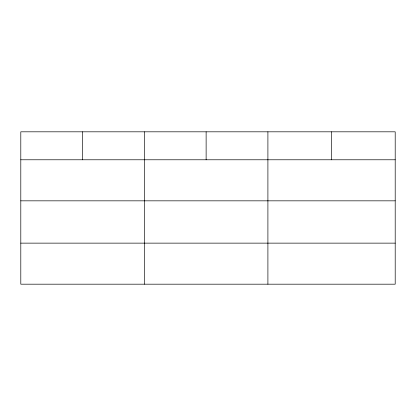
<?xml version="1.0" encoding="UTF-8"?>
<svg xmlns="http://www.w3.org/2000/svg" width="416" height="416" viewBox="0 0 416 416"><rect width="100%" height="100%" fill="white"/><g stroke="black" fill="none" stroke-linecap="round" stroke-linejoin="round"><path stroke-width="0.62" d="M395.2 200.834L395.2 131.815L20.8 131.815L20.8 284.185L395.2 284.185L395.2 200.834L20.8 200.834M20.8 159.78L395.2 159.78M20.8 243.136L395.2 243.136M331.552 131.815L331.552 159.78M267.904 131.815L267.904 284.185M206.128 131.815L206.128 159.78M144.352 131.815L144.352 284.185M82.576 131.815L82.576 159.78"/></g></svg>
